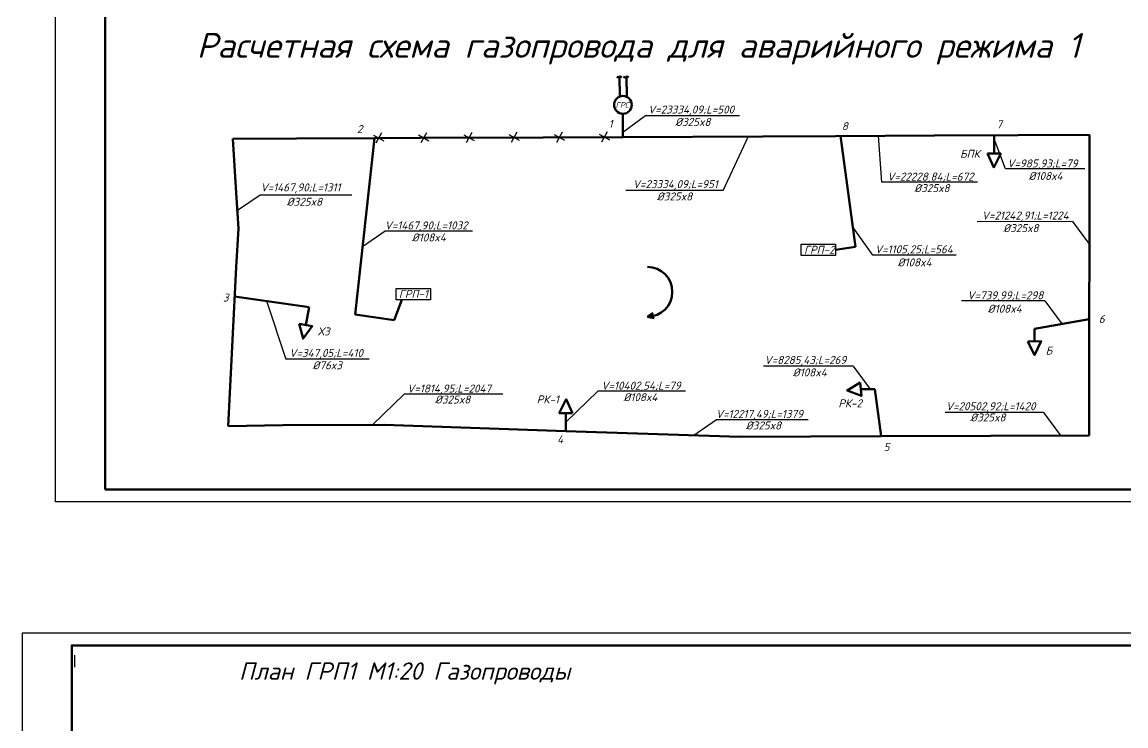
# Model space of a CAD drawing. Header units: millimetres. Extents: x -710977 to 10671, y -929782 to 89628.
# Drawn here: x 838.7 to 1283, y 3495.4 to 3778.8 of the extents above; entities that cross this region are included whole.
import ezdxf

# ---------------------------------------------------------------- set-up
doc = ezdxf.new("R2010")
doc.units = ezdxf.units.MM
doc.header["$LTSCALE"] = 0.4
doc.layers.add('А1', color=7, linetype='Continuous')
doc.layers.add('СхемаГидравлика', color=7, linetype='Continuous')
for name, color, linetype, lineweight in [('газ', 7, 'Continuous', 40), ('основной', 7, 'Continuous', 60), ('тп_кварт', 176, 'Continuous', 30)]:
    doc.layers.add(name, color=color, linetype=linetype, lineweight=lineweight)
doc.styles.add('OSNOVNOY', font='simplex.shx', dxfattribs={"oblique": 15, "height": 2.5})
doc.styles.add('текстовый', font='isocpeui.ttf', dxfattribs={"height": 5})

# ---------------------------------------------------------------- blocks, each defined once
blk = doc.blocks.new('*U49')
at = {"color": 2, "ltscale": 0.5}
for p, q in [((9.51, -1.21), (5.38, 1.14)), ((6.28, -2.1), (8.62, 2.03))]:
    blk.add_line(p, q, dxfattribs=at)
blk = doc.blocks.new('*U50')
at = {"layer": 'СхемаГидравлика', "color": 0, "linetype": 'ByBlock', "lineweight": -2, "transparency": 16777216, "rotation": 180.2691095519422}
for p in [(989.62, 3732.11), (1007.81, 3732.2), (1025.99, 3732.28), (1044.17, 3732.37), (1062.35, 3732.45), (1080.54, 3732.54)]:
    blk.add_blockref('*U49', p, dxfattribs=at)

msp = doc.modelspace()

# ---------------------------------------------------------------- linework, layer by layer
at = {"color": 2, "ltscale": 0.5}
for p, q in [((1089.678, 3741.076), (1080.536, 3734.366)), ((1127.428, 3741.076), (1089.678, 3741.076)), ((1120.884, 3710.973), (1131.092, 3732.872)), ((1184.692, 3714.356), (1183.326, 3733.034)), ((1234.476, 3719.727), (1229.906, 3731.827)), ((1266.379, 3719.727), (1234.476, 3719.727)), ((1223.301, 3714.356), (1184.692, 3714.356)), ((1120.884, 3710.973), (1081.755, 3710.973)), ((934.474, 3709.162), (925.387, 3702.893)), ((971.433, 3709.162), (934.474, 3709.162)), ((1181.139, 3684.941), (1172.992, 3696.534)), ((1261.409, 3698.515), (1223.089, 3698.445)), ((1261.409, 3698.515), (1268.25, 3689.207)), ((984.838, 3694.571), (975.751, 3688.302)), ((1019.925, 3694.571), (984.838, 3694.571)), ((1214.641, 3684.941), (1181.139, 3684.941)), ((937.018, 3666.529), (944.854, 3643.094)), ((1250.356, 3666.578), (1216.855, 3666.578)), ((1250.356, 3666.578), (1257.196, 3657.271)), ((978.356, 3643.094), (944.854, 3643.094)), ((1173.18, 3640.29), (1137.086, 3640.29)), ((1173.18, 3640.29), (1180.02, 3630.982)), ((1057.571, 3617.724), (1070.457, 3630.205)), ((1105.649, 3630.205), (1070.457, 3630.205)), ((979.555, 3616.555), (992.441, 3629.036)), ((1032.16, 3629.036), (992.441, 3629.036)), ((1249.806, 3621.653), (1210.223, 3621.653)), ((1249.806, 3621.653), (1256.647, 3612.346)), ((1118.125, 3618.639), (1109.037, 3612.37)), ((1155.125, 3618.639), (1118.125, 3618.639))]:
    msp.add_line(p, q, dxfattribs=at)
at = {"lineweight": 25}
msp.add_line((859.977, 3518.995), (859.976, 3523.841), dxfattribs=at)
at = {"lineweight": -3}
msp.add_lwpolyline([(838.693, 2938.769), (1679.693, 2938.769), (1679.693, 3532.769), (838.693, 3532.769)], close=True, dxfattribs=at)
at = {"layer": 'А1'}
for p, q in [((852.127, 3585.644), (852.127, 4179.644)), ((1693.127, 3585.644), (852.127, 3585.644))]:
    msp.add_line(p, q, dxfattribs=at)
at = {"layer": 'газ', "lineweight": 50, "ltscale": 0.08}
for q in [(1092.758, 3661.541), (1093.058, 3659.532)]:
    msp.add_line((1090.363, 3660.156), q, dxfattribs=at)
msp.add_arc((1090.363, 3670.203), 10.047, 270, 90, dxfattribs=at)
at = {"layer": 'основной'}
for p, q in [((872.127, 3590.644), (872.127, 4174.644)), ((1688.127, 3590.644), (872.127, 3590.644))]:
    msp.add_line(p, q, dxfattribs=at)
msp.add_lwpolyline([(858.693, 2943.769), (1674.693, 2943.769), (1674.693, 3527.769), (858.693, 3527.769)], close=True, dxfattribs=at)
at = {"layer": 'СхемаГидравлика', "color": 4, "lineweight": 60}
for p, q in [((1079.258, 3748.824), (1079.17, 3756.843)), ((1082.048, 3748.725), (1081.969, 3756.849)), ((1080.536, 3741.925), (1080.536, 3732.539)), ((980.584, 3732.07), (949.135, 3731.922)), ((972.736, 3660.996), (980.584, 3732.07)), ((1136.754, 3732.803), (1080.536, 3732.539)), ((1136.754, 3732.803), (1166.103, 3732.941)), ((1205.902, 3733.128), (1166.103, 3732.941)), ((1174.097, 3688.363), (1168.065, 3732.95)), ((1239.557, 3733.286), (1205.902, 3733.128)), ((1268.278, 3733.408), (1239.557, 3733.286)), ((1268.25, 3689.207), (1268.278, 3733.421)), ((949.135, 3731.922), (923.543, 3731.802)), ((923.543, 3731.802), (924.925, 3710.061)), ((924.925, 3710.061), (925.849, 3695.726)), ((924.844, 3680.138), (925.849, 3695.726)), ((1174.097, 3688.363), (1166.109, 3687.068)), ((1268.25, 3689.207), (1268.231, 3659.192)), ((921.609, 3616.03), (924.844, 3680.138)), ((954.31, 3664.075), (924.249, 3668.341)), ((988.483, 3658.762), (991.487, 3666.983)), ((954.31, 3664.075), (952.852, 3656.833)), ((988.483, 3658.762), (972.736, 3660.996)), ((1246.162, 3655.349), (1268.231, 3659.192)), ((1268.204, 3612.398), (1268.231, 3659.192)), ((1246.162, 3655.349), (1246.162, 3650.273)), ((1181.861, 3630.982), (1176.288, 3630.982)), ((1184.427, 3612.016), (1181.861, 3630.982)), ((943.59, 3616.479), (921.609, 3616.03)), ((984.528, 3616.565), (943.59, 3616.479)), ((1057.571, 3614.068), (984.528, 3616.565)), ((1184.427, 3612.016), (1228.549, 3612.217)), ((1228.549, 3612.217), (1268.204, 3612.398))]:
    msp.add_line(p, q, dxfattribs=at)
for points in [[(1080.536, 3732.539), (1048.463, 3732.388), (999.04, 3732.156), (980.584, 3732.07)], [(1057.571, 3614.068), (1127.641, 3611.756), (1184.427, 3612.016)]]:
    msp.add_lwpolyline(points, dxfattribs=at)
at = {"layer": 'СхемаГидравлика', "color": 90, "lineweight": 60}
for points in [[(1227.216, 3725.913), (1229.839, 3720.327), (1232.596, 3725.876)], [(1227.216, 3725.913), (1229.839, 3720.327), (1232.596, 3725.876)], [(950.21, 3657.339), (951.776, 3651.369), (955.495, 3656.327)], [(950.21, 3657.339), (951.776, 3651.369), (955.495, 3656.327)], [(1243.472, 3650.219), (1246.243, 3644.705), (1248.852, 3650.326)], [(1243.472, 3650.219), (1246.243, 3644.705), (1248.852, 3650.326)], [(1176.034, 3633.66), (1170.742, 3630.485), (1176.543, 3628.304)], [(1176.034, 3633.66), (1170.742, 3630.485), (1176.543, 3628.304)], [(1060.261, 3621.367), (1057.626, 3626.948), (1054.88, 3621.392)], [(1060.261, 3621.367), (1057.626, 3626.948), (1054.88, 3621.392)]]:
    msp.add_lwpolyline(points, close=True, dxfattribs=at)
at = {"layer": 'СхемаГидравлика', "ltscale": 0.8}
for points in [[(1152.309, 3689.368), (1166.109, 3689.368), (1166.109, 3684.768), (1152.309, 3684.768)], [(989.234, 3671.583), (1003.034, 3671.583), (1003.034, 3666.983), (989.234, 3666.983)]]:
    msp.add_lwpolyline(points, close=True, dxfattribs=at)
at = {"layer": 'СхемаГидравлика', "color": 4, "lineweight": 60}
msp.add_circle((1080.536, 3745.493), 3.568, dxfattribs=at)
for points in [[(1080.031, 3756.529), (1079.438, 3756.941), (1078.691, 3756.602), (1078.068, 3756.826)], [(1082.74, 3756.486), (1082.147, 3756.899), (1081.399, 3756.559), (1080.777, 3756.784)]]:
    msp.add_spline(points, degree=3, dxfattribs=at)
at = {"layer": 'тп_кварт', "color": 4, "lineweight": 60}
for p, q in [((1229.906, 3725.895), (1229.906, 3733.207)), ((1057.571, 3621.38), (1057.571, 3614.068))]:
    msp.add_line(p, q, dxfattribs=at)

# ---------------------------------------------------------------- block references
at = {"layer": 'СхемаГидравлика', "lineweight": 35}
msp.add_blockref('*U50', (0, 0), dxfattribs=at)

# ---------------------------------------------------------------- texts
at = {"color": 7, "lineweight": 25, "insert": (909.002, 3774.427), "char_height": 10, "width": 429.4609, "attachment_point": 1, "style": 'текстовый'}
msp.add_mtext('{\\fISOCPEUR|b0|i1|c204|p34;Расчетная схема газопровода для аварийного режима 1}', dxfattribs=at)
at = {"color": 2, "ltscale": 0.5, "char_height": 3.22, "attachment_point": 1}
for s, width, gutter_width, insert in [('{\\fISOCPEUR|b0|i1|c0|p34;V=\\fISOCPEUR|b0|i1|c204|p34;23334,09\\fISOCPEUR|b0|i1|c0|p34;;L=500}', 30.23236, 13.8, (1090.626, 3745.208)), ('{\\fISOCPEUR|b0|i1|c204|p34;2}', 2.5229, 11.5, (973.529, 3737.371)), ('{\\fISOCPEUR|b0|i1|c204|p34;1}', 2.5229, 11.5, (1074.776, 3739.495)), ('{\\fISOCPEUR|b0|i1|c0|p34;%%C325x8}', 22.2469, 13.8, (1101.547, 3740.21)), ('{\\fISOCPEUR|b0|i1|c204|p34;8}', 2.5229, 11.5, (1168.64, 3738.527)), ('{\\fISOCPEUR|b0|i1|c204|p34;7}', 2.5229, 11.5, (1230.88, 3739.281)), ('{\\fISOCPEUR|b0|i1|c204|p34;БПК}', 6.88245, 11.5, (1216.202, 3727.376)), ('{\\fISOCPEUR|b0|i1|c0|p34;V=\\fISOCPEUR|b0|i1|c204|p34;985,93\\fISOCPEUR|b0|i1|c0|p34;;L=\\fISOCPEUR|b0|i1|c204|p34;79}', 30.23236, 13.8, (1235.226, 3723.512)), ('{\\fISOCPEUR|b0|i1|c0|p34;V=\\fISOCPEUR|b0|i1|c204|p34;23334,09\\fISOCPEUR|b0|i1|c0|p34;;L=\\fISOCPEUR|b0|i1|c204|p34;951}', 30.23236, 13.8, (1084.503, 3715.175)), ('{\\fISOCPEUR|b0|i1|c0|p34;V=\\fISOCPEUR|b0|i1|c204|p34;22228,84\\fISOCPEUR|b0|i1|c0|p34;;L=\\fISOCPEUR|b0|i1|c204|p34;672}', 30.23236, 13.8, (1186.903, 3718.184)), ('{\\fISOCPEUR|b0|i1|c0|p34;%%C108x4}', 22.2469, 13.8, (1243.81, 3718.46)), ('{\\fISOCPEUR|b0|i1|c0|p34;V=\\fISOCPEUR|b0|i1|c204|p34;1467,90;\\fISOCPEUR|b0|i1|c0|p34;L=\\fISOCPEUR|b0|i1|c204|p34;1311\\fISOCPEUR|b0|i1|c0|p34; }', 30.23236, 13.8, (934.687, 3713.869)), ('{\\fISOCPEUR|b0|i1|c0|p34;%%C325x8}', 22.2469, 13.8, (1094.183, 3710.219)), ('{\\fISOCPEUR|b0|i1|c0|p34;%%C325x8}', 22.2469, 13.8, (1197.769, 3713.569)), ('{\\fISOCPEUR|b0|i1|c0|p34;%%C325x8}', 22.2469, 13.8, (945.205, 3708.051)), ('{\\fISOCPEUR|b0|i1|c0|p34;V=\\fISOCPEUR|b0|i1|c204|p34;21242,91\\fISOCPEUR|b0|i1|c0|p34;;L=\\fISOCPEUR|b0|i1|c204|p34;1224}', 30.23236, 13.8, (1224.956, 3702.524)), ('{\\fISOCPEUR|b0|i1|c0|p34;V=\\fISOCPEUR|b0|i1|c204|p34;1467,90;\\fISOCPEUR|b0|i1|c0|p34;L=\\fISOCPEUR|b0|i1|c204|p34;1032\\fISOCPEUR|b0|i1|c0|p34; }', 30.23236, 13.8, (984.648, 3698.556)), ('{\\fISOCPEUR|b0|i1|c0|p34;%%C325x8}', 22.2469, 13.8, (1233.587, 3697.458)), ('{\\fISOCPEUR|b0|i1|c0|p34;%%C108x4}', 22.2469, 13.8, (995.569, 3693.705)), ('{\\fISOCPEUR|b0|i1|c204|p34;ГРП-2}', 6.88245, 11.5, (1153.427, 3688.731)), ('{\\fISOCPEUR|b0|i1|c0|p34;V=\\fISOCPEUR|b0|i1|c204|p34;1105,25\\fISOCPEUR|b0|i1|c0|p34;;L=\\fISOCPEUR|b0|i1|c204|p34;564}', 30.23236, 13.8, (1181.969, 3688.937)), ('{\\fISOCPEUR|b0|i1|c0|p34;%%C108x4}', 22.2469, 13.8, (1191.1, 3683.665)), ('{\\fISOCPEUR|b0|i1|c204|p34;ГРП-1}', 6.88245, 11.5, (990.353, 3670.946)), ('{\\fISOCPEUR|b0|i1|c0|p34;V=\\fISOCPEUR|b0|i1|c204|p34;739,99\\fISOCPEUR|b0|i1|c0|p34;;L=\\fISOCPEUR|b0|i1|c204|p34;298}', 30.23236, 13.8, (1219.172, 3670.397)), ('{\\fISOCPEUR|b0|i1|c204|p34;3}', 2.5229, 11.5, (919.546, 3669.486)), ('{\\fISOCPEUR|b0|i1|c0|p34;%%C108x4}', 22.2469, 13.8, (1227.36, 3665.001)), ('{\\fISOCPEUR|b0|i1|c204|p34;6}', 2.5229, 11.5, (1272.082, 3660.823)), ('{\\fISOCPEUR|b0|i1|c204|p34;ХЗ}', 6.88245, 11.5, (957.748, 3655.852)), ('{\\fISOCPEUR|b0|i1|c204|p34;Б}', 2.5229, 11.5, (1250.674, 3648.138)), ('{\\fISOCPEUR|b0|i1|c0|p34;V=\\fISOCPEUR|b0|i1|c204|p34;347,05;\\fISOCPEUR|b0|i1|c0|p34;L=\\fISOCPEUR|b0|i1|c204|p34;410\\fISOCPEUR|b0|i1|c0|p34; }', 30.23236, 13.8, (946.253, 3647.188)), ('\\pt6.44;{\\fISOCPEUR|b0|i1|c0|p34;V=\\fISOCPEUR|b0|i1|c204|p34;8285,43;\\fISOCPEUR|b0|i1|c0|p34;L=\\fISOCPEUR|b0|i1|c204|p34;269\\fISOCPEUR|b0|i1|c0|p34; }', 30.23236, 13.8, (1137.525, 3644.35)), ('{\\fISOCPEUR|b0|i1|c0|p34;%%C76x3}', 22.2469, 13.8, (955.585, 3642.227)), ('{\\fISOCPEUR|b0|i1|c0|p34;%%C108x4}', 22.2469, 13.8, (1148.889, 3639.34)), ('{\\fISOCPEUR|b0|i1|c0|p34;V=\\fISOCPEUR|b0|i1|c204|p34;1814,95;\\fISOCPEUR|b0|i1|c0|p34;L=\\fISOCPEUR|b0|i1|c204|p34;2047}', 37.68574, 13.8, (993.692, 3632.855)), ('{\\fISOCPEUR|b0|i1|c0|p34;V=\\fISOCPEUR|b0|i1|c204|p34;10402,54;\\fISOCPEUR|b0|i1|c0|p34;L=\\fISOCPEUR|b0|i1|c204|p34;79}', 32.60271, 13.8, (1071.845, 3634.024)), ('{\\fISOCPEUR|b0|i1|c0|p34;%%C325x8}', 22.2469, 13.8, (1004.865, 3628.43)), ('{\\fISOCPEUR|b0|i1|c204|p34;РК-1}', 6.88245, 11.5, (1045.842, 3628.48)), ('{\\fISOCPEUR|b0|i1|c0|p34;%%C108x4}', 22.2469, 13.8, (1080.74, 3629.378)), ('{\\fISOCPEUR|b0|i1|c204|p34;РК-2}', 5.17544, 11.5, (1167.231, 3626.9)), ('\\pt6.44;{\\fISOCPEUR|b0|i1|c0|p34;V=\\fISOCPEUR|b0|i1|c204|p34;20502,92\\fISOCPEUR|b0|i1|c0|p34;;L=\\fISOCPEUR|b0|i1|c204|p34;1420\\fISOCPEUR|b0|i1|c0|p34; }', 30.23236, 13.8, (1210.51, 3625.718)), ('{\\fISOCPEUR|b0|i1|c0|p34;V=\\fISOCPEUR|b0|i1|c204|p34;12217,49;\\fISOCPEUR|b0|i1|c0|p34;L=\\fISOCPEUR|b0|i1|c204|p34;1379\\fISOCPEUR|b0|i1|c0|p34; }', 30.23236, 13.8, (1117.934, 3622.624)), ('{\\fISOCPEUR|b0|i1|c0|p34;%%C325x8}', 22.2469, 13.8, (1220.298, 3621.222)), ('{\\fISOCPEUR|b0|i1|c0|p34;%%C325x8}', 22.2469, 13.8, (1129.993, 3617.991)), ('{\\fISOCPEUR|b0|i1|c204|p34;4}', 2.5229, 11.5, (1054.05, 3612.398)), ('{\\fISOCPEUR|b0|i1|c204|p34;5}', 2.5229, 11.5, (1185.472, 3609.323))]:
    msp.add_mtext_dynamic_manual_height_columns(s, width=width, gutter_width=gutter_width, heights=[0], dxfattribs=dict(at, insert=insert))
at = {"layer": 'газ', "color": 2, "lineweight": 50, "ltscale": 0.08, "insert": (926.015, 3520.975), "char_height": 7, "attachment_point": 1, "style": 'текстовый'}
msp.add_mtext_dynamic_manual_height_columns('{\\C0;План ГРП1 М1:20 Газопроводы}', width=201.98828, gutter_width=943.877, heights=[0], dxfattribs=at)
at = {"layer": 'СхемаГидравлика', "color": 4, "lineweight": 50, "style": 'OSNOVNOY', "oblique": 15, "width": 0.9}
msp.add_text('ГРС', height=2.3, rotation=0.20178, dxfattribs=at).set_placement((1077.563, 3744.296))

doc.saveas('drawing.dxf')
